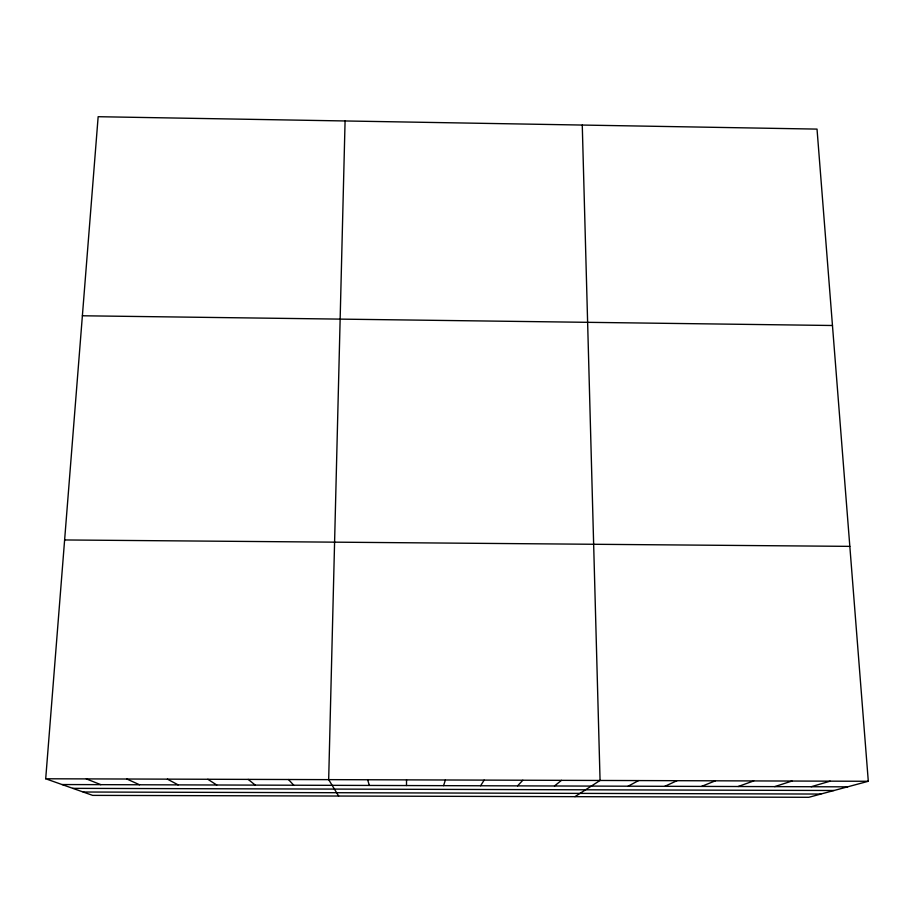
<?xml version="1.0" encoding="UTF-8"?>
<svg xmlns="http://www.w3.org/2000/svg" width="914" height="914" viewBox="0 0 914 914"><rect width="100%" height="100%" fill="white"/><g stroke="black" fill="none" stroke-linecap="round" stroke-linejoin="round"><path stroke-width="1.37" d="M406.49 785.549L406.547 779.871M345.081 120.968L328.674 779.631L338.637 796.025M45.7 778.774L98.152 116.706L817.025 129.103L868.3 781.276L808.81 797.294L92.645 795.374L45.7 778.774L868.3 781.276M443.576 785.652L445.381 779.985M480.604 785.766L484.146 780.11M517.575 785.869L522.854 780.225M554.478 785.983L561.493 780.339M574.917 796.665L600.064 780.453L582.264 125.058M628.124 786.2L638.578 780.579M664.855 786.303L677.023 780.693M701.529 786.406L715.411 780.807M738.146 786.52L753.73 780.922M774.706 786.623L791.981 781.036M811.198 786.726L830.175 781.162M62.026 784.543L847.644 786.84M72.766 788.348L834.025 790.496M83.163 792.015L820.852 794.049M64.62 539.957L849.837 546.366M82.386 315.776L832.471 325.498M86.339 778.899L100.803 784.658M126.897 779.025L139.522 784.772M167.399 779.139L178.173 784.886M207.821 779.265L216.755 785M248.174 779.391L255.28 785.103M288.458 779.516L293.737 785.217M367.645 779.756L369.347 785.446"/></g></svg>
